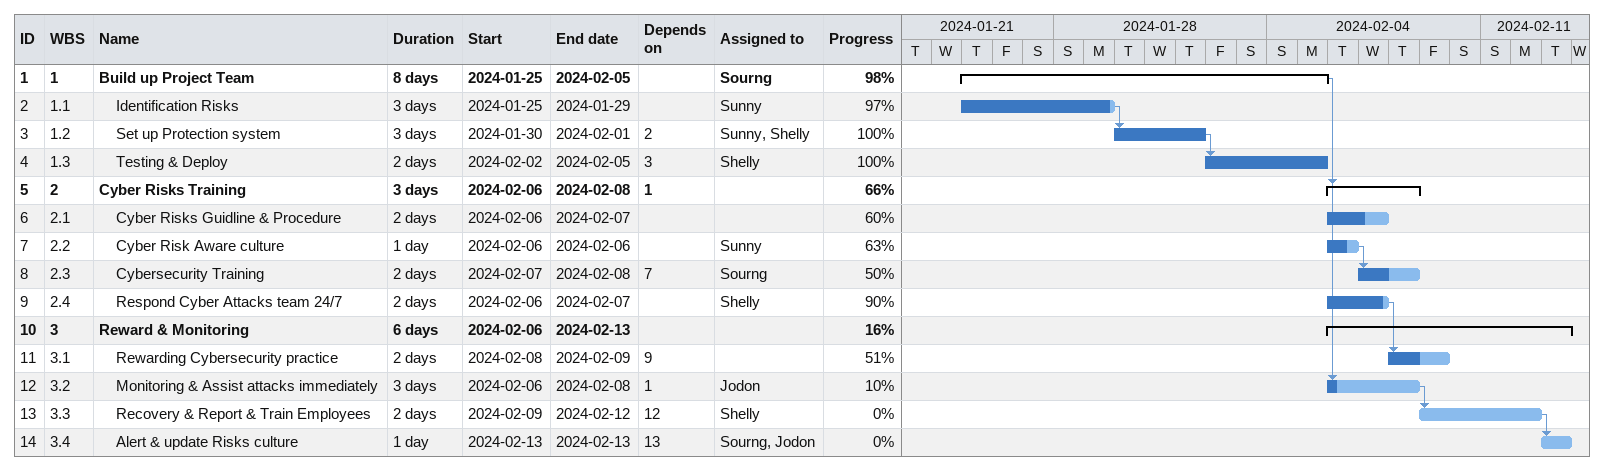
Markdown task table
| ID | WBS | Task | Duration | Start | Finish | Predecessors | Resources | % complete |
|---|---|---|---|---|---|---|---|---|
| 1 | 1 | **Build up Project Team** | 8d | 2024-01-25 | 2024-02-05 |  | Sourng | 98 |
| 2 | 1.1 | Identification Risks | 3d | 2024-01-25 | 2024-01-29 |  | Sunny | 97 |
| 3 | 1.2 | Set up Protection system | 3d | 2024-01-30 | 2024-02-01 | 2 | Sunny, Shelly | 100 |
| 4 | 1.3 | Testing & Deploy | 2d | 2024-02-02 | 2024-02-05 | 3 | Shelly | 100 |
| 5 | 2 | **Cyber Risks Training** | 3d | 2024-02-06 | 2024-02-08 | 1 |  | 66 |
| 6 | 2.1 | Cyber Risks Guidline & Procedure | 2d | 2024-02-06 | 2024-02-07 |  |  | 60 |
| 7 | 2.2 | Cyber Risk Aware culture | 1d | 2024-02-06 | 2024-02-06 |  | Sunny | 63 |
| 8 | 2.3 | Cybersecurity Training | 2d | 2024-02-07 | 2024-02-08 | 7 | Sourng | 50 |
| 9 | 2.4 | Respond Cyber Attacks team 24/7 | 2d | 2024-02-06 | 2024-02-07 |  | Shelly | 90 |
| 10 | 3 | **Reward & Monitoring** | 6d | 2024-02-06 | 2024-02-13 |  |  | 16 |
| 11 | 3.1 | Rewarding Cybersecurity practice | 2d | 2024-02-08 | 2024-02-09 | 9 |  | 51 |
| 12 | 3.2 | Monitoring & Assist attacks immediately | 3d | 2024-02-06 | 2024-02-08 | 1 | Jodon | 10 |
| 13 | 3.3 | Recovery & Report & Train Employees | 2d | 2024-02-09 | 2024-02-12 | 12 | Shelly | 0 |
| 14 | 3.4 | Alert & update Risks culture | 1d | 2024-02-13 | 2024-02-13 | 13 | Sourng, Jodon | 0 |
